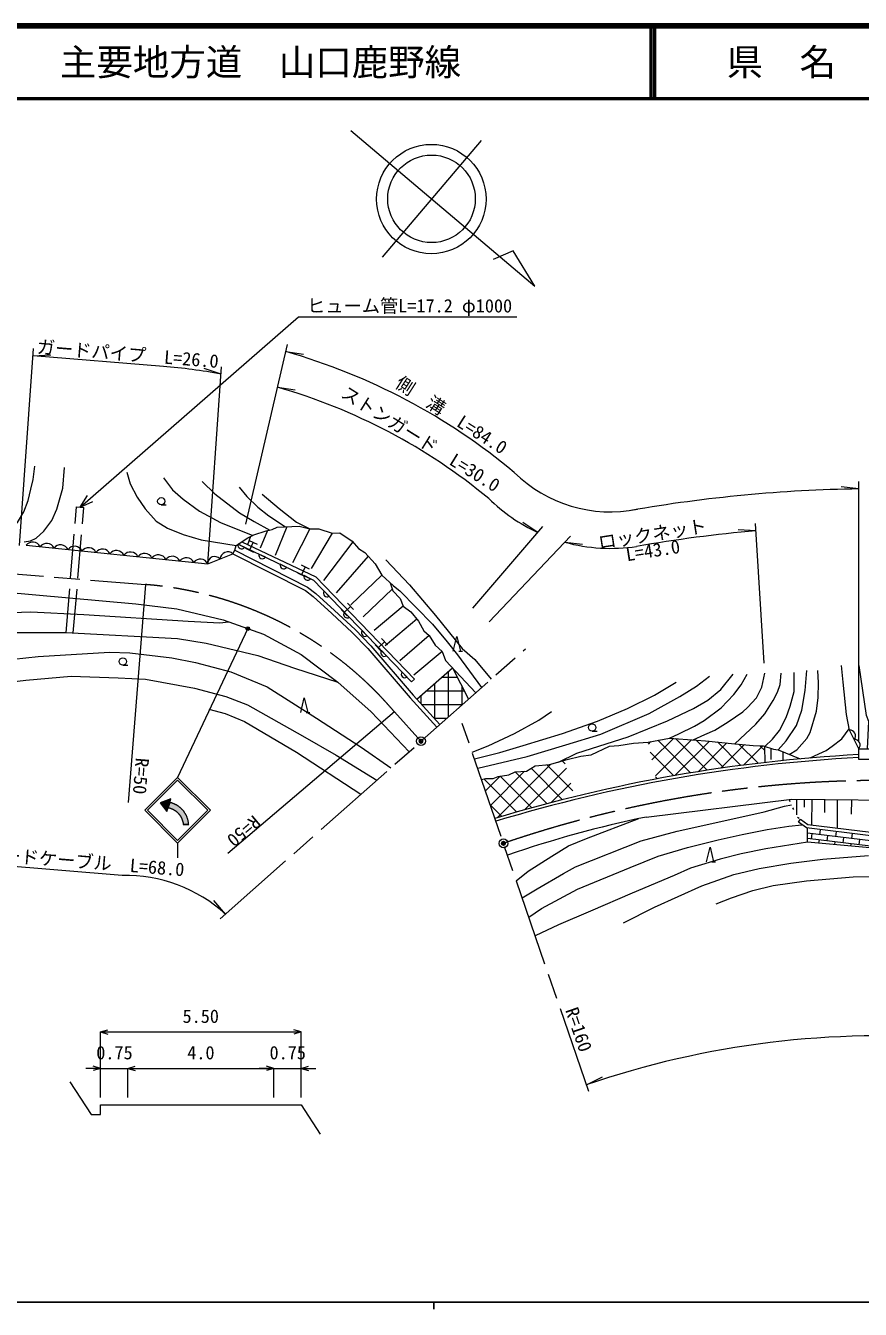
# Model space of a CAD drawing. Units: millimetres, scale not verified, with parts at other scales. Extents: x 40000 to 680000, y 20000 to 380000.
# Drawn here: x 212046 to 326456, y 204000 to 380000 of the extents above; entities that cross this region are included whole.
import ezdxf
from ezdxf.enums import TextEntityAlignment as Align

# ---------------------------------------------------------------- set-up
doc = ezdxf.new("R2010")
doc.units = ezdxf.units.MM
doc.header["$LTSCALE"] = 1000
doc.header["$PDMODE"] = 32
doc.header["$PDSIZE"] = 500
for name, pattern in [('CHAIN', [18.5, 12, -1.5, 3.5, -1.5]), ('DASHED', [7.5, 6, -1.5]), ('DOTTED', [1.75, 0.25, -1.5])]:
    doc.linetypes.add(name, pattern=pattern)
for name, color, linetype, lineweight in [('M-BGD', 7, 'Continuous', 13), ('M-BMK', 2, 'CHAIN', 13), ('M-BMK-SRVR', 3, 'Continuous', 13), ('M-STR-HTXT', 7, 'Continuous', 13), ('M-STR-STRC', 7, 'Continuous', 13), ('M-TTL', 2, 'Continuous', 140), ('M-TTL-BAND', 7, 'Continuous', 25), ('M-TTL-LINE', 7, 'Continuous', 50)]:
    doc.layers.add(name, color=color, linetype=linetype, lineweight=lineweight)
doc.layers.add('M-OTRS', color=6, linetype='Continuous')
doc.layers.add('M-TTL-TXT', color=7, linetype='Continuous')
doc.styles.add('ＭＳ ゴシック', font='')
doc.styles.get('ＭＳ ゴシック').set_extended_font_data('MS Gothic')

msp = doc.modelspace()

# ---------------------------------------------------------------- hatches: boundary and pattern name
at = {"layer": 'M-STR-HTXT'}
msp.add_hatch(color=256, dxfattribs=at).paths.add_polyline_path([(242708, 297451, -1), (242269, 297212, -1)])
at = {"layer": 'M-STR-STRC'}
for points in [[(231799, 273496), (231965, 274015), (230495, 273451), (231407, 272267), (231572, 272786), (231572, 272786)], [(231803, 273509), (231803, 273509), (231965, 274015), (230495, 273451), (231407, 272267), (231572, 272786), (231572, 272786)], [(233704, 272284), (233668, 272330), (233631, 272375), (233594, 272419), (233556, 272463), (233516, 272506), (233477, 272548), (233436, 272590), (233395, 272631), (233353, 272671), (233311, 272710), (233267, 272749), (233223, 272787), (233179, 272824), (233133, 272861), (233088, 272896), (233041, 272931), (232994, 272965), (232946, 272998), (232898, 273030), (232849, 273062), (232800, 273092), (232750, 273122), (232700, 273151), (232649, 273179), (232597, 273206), (232545, 273232), (232493, 273257), (232441, 273282), (232387, 273305), (232334, 273328), (232280, 273349), (232226, 273370), (232171, 273390), (232116, 273408), (232061, 273426), (232005, 273443), (231949, 273459), (231893, 273473), (231837, 273487), (231799, 273496), (231572, 272786), (231576, 272785), (231621, 272776), (231665, 272766), (231708, 272755), (231752, 272744), (231796, 272732), (231839, 272719), (231882, 272705), (231924, 272690), (231967, 272675), (232009, 272659), (232051, 272642), (232093, 272625), (232134, 272607), (232175, 272588), (232216, 272568), (232256, 272548), (232296, 272527), (232335, 272505), (232375, 272483), (232413, 272460), (232452, 272436), (232490, 272412), (232527, 272386), (232564, 272361), (232601, 272334), (232637, 272307), (232673, 272280), (232708, 272252), (232743, 272223), (232777, 272193), (232810, 272163), (232844, 272132), (232876, 272101), (232908, 272070), (232940, 272037), (232971, 272004), (233001, 271971), (233031, 271937), (233060, 271903), (233088, 271868), (233116, 271832), (233144, 271796), (233170, 271760), (233196, 271723), (233222, 271686), (233246, 271648), (233270, 271610), (233294, 271571), (233317, 271532), (233339, 271493), (233360, 271453), (233381, 271413), (233401, 271372), (233420, 271332), (233438, 271290), (233456, 271249), (233473, 271207), (233490, 271165), (233505, 271123), (233520, 271080), (233534, 271037), (233548, 270994), (233560, 270951), (233572, 270907), (233583, 270864), (233593, 270820), (233603, 270776), (233612, 270731), (233620, 270687), (233627, 270642), (233634, 270598), (233639, 270553), (233644, 270508), (233648, 270463), (234392, 270464), (234387, 270522), (234382, 270580), (234376, 270638), (234369, 270695), (234360, 270753), (234351, 270810), (234341, 270867), (234329, 270924), (234317, 270981), (234304, 271038), (234290, 271094), (234274, 271150), (234258, 271206), (234241, 271261), (234223, 271316), (234204, 271371), (234184, 271426), (234163, 271480), (234141, 271534), (234118, 271587), (234094, 271640), (234069, 271692), (234044, 271745), (234017, 271796), (233990, 271847), (233961, 271898), (233932, 271948), (233902, 271998), (233871, 272047), (233839, 272096), (233807, 272144), (233773, 272191), (233739, 272238)]]:
    msp.add_hatch(color=256, dxfattribs=at).paths.add_polyline_path(points)

# ---------------------------------------------------------------- linework, layer by layer
at = {"layer": 'M-BGD', "linetype": 'DASHED'}
for p, q in [((217578, 296814), (219031, 314021)), ((218577, 296759), (220027, 313937)), ((219031, 314021), (220027, 313937))]:
    msp.add_line(p, q, dxfattribs=at)
at = {"layer": 'M-BGD'}
for p, q in [((230635, 314287), (231301, 314287)), ((242496, 308866), (242905, 309989)), ((245214, 310786), (244189, 308362)), ((247825, 311301), (246224, 307370)), ((251012, 310997), (248619, 306373)), ((254072, 310440), (251176, 305561)), ((242055, 308466), (241160, 308891)), ((242187, 308348), (243271, 307834)), ((242701, 309432), (243785, 308918)), ((243243, 309175), (242729, 308091)), ((256899, 309213), (252859, 303937)), ((244908, 307112), (244013, 307537)), ((259013, 307249), (254585, 302217)), ((247822, 305730), (246926, 306154)), ((249294, 304975), (250379, 304461)), ((249809, 306059), (250893, 305545)), ((250351, 305802), (249837, 304718)), ((251103, 304172), (250208, 304597)), ((260869, 304659), (256636, 300586)), ((262305, 302762), (258286, 298934)), ((253638, 301765), (252951, 302479)), ((255298, 299968), (256130, 299103)), ((256579, 300368), (255714, 299535)), ((256407, 298887), (255720, 299601)), ((256163, 300800), (256995, 299935)), ((263774, 300415), (259819, 297078)), ((265659, 298615), (261346, 294988)), ((258857, 296342), (258170, 297056)), ((260822, 295958), (261654, 295093)), ((267364, 296404), (263340, 292933)), ((259958, 295126), (260790, 294261)), ((261238, 295525), (260374, 294693)), ((261494, 293601), (260807, 294315)), ((269132, 294185), (265276, 290954)), ((271406, 294258), (271906, 294258)), ((225367, 292321), (226033, 292321)), ((264311, 290674), (263624, 291388)), ((265654, 287673), (270572, 291935)), ((271244, 290625), (269060, 290625)), ((270000, 285224), (270000, 291440)), ((270572, 291935), (272762, 287668)), ((264944, 290016), (265340, 290397)), ((272206, 288750), (266897, 288750)), ((268125, 284940), (268125, 289815)), ((271875, 286883), (271875, 289396)), ((266250, 287013), (266250, 288190)), ((250493, 285841), (250993, 285841)), ((271866, 286875), (266375, 286875)), ((269747, 285000), (268071, 285000)), ((289702, 283281), (290368, 283281)), ((297414, 281504), (297753, 281843)), ((297892, 279331), (300831, 282269)), ((298370, 277157), (303310, 282097)), ((303171, 277540), (298697, 282015)), ((301041, 277176), (305773, 281908)), ((305458, 277905), (301114, 282249)), ((307768, 278247), (303964, 282051)), ((304228, 277711), (308181, 281665)), ((310099, 278568), (306869, 281797)), ((300907, 277152), (297656, 280403)), ((307356, 278188), (310600, 281432)), ((312456, 278862), (309814, 281504)), ((310430, 278610), (313084, 281264)), ((313371, 280599), (312687, 281282)), ((313428, 278978), (313350, 281188)), ((314216, 279381), (314237, 280903)), ((315858, 279243), (315872, 280434)), ((276692, 271389), (284051, 278748)), ((280434, 272479), (286171, 278216)), ((285629, 273869), (281319, 278179)), ((287071, 275079), (283493, 278657)), ((286005, 278797), (285608, 279194)), ((279367, 272176), (274830, 276713)), ((275073, 275073), (277110, 277110)), ((275751, 273100), (280431, 277780)), ((281436, 272759), (277089, 277106)), ((283523, 273324), (279148, 277699)), ((298663, 276745), (298403, 277005)), ((284075, 273469), (286762, 276156)), ((277316, 271576), (275730, 273161)), ((317709, 273919), (317689, 271808)), ((318764, 273909), (318754, 272854)), ((319819, 273899), (319787, 270415)), ((321561, 273883), (321545, 272141)), ((323303, 273867), (323268, 269994)), ((325240, 273850), (325222, 271913)), ((319236, 268064), (319207, 269982)), ((320925, 269069), (321009, 269764)), ((323109, 268805), (323193, 269499)), ((319749, 268506), (319833, 269201)), ((320786, 267918), (320841, 268374)), ((321933, 268242), (322017, 268937)), ((322977, 267711), (323025, 268110)), ((324117, 267977), (324201, 268672)), ((325168, 267504), (325209, 267845)), ((325293, 268540), (325377, 269235)), ((326301, 267713), (326385, 268408)), ((306102, 265346), (306602, 265346))]:
    msp.add_line(p, q, dxfattribs=at)
for points in [[(210268, 311134), (210926, 311884), (211781, 313356), (212373, 314911), (212774, 316438), (213057, 317767), (213310, 319625)], [(211837, 309238), (212713, 309360), (213505, 309726), (214545, 310700), (215648, 312175), (216296, 313703), (216773, 315308), (217124, 316604), (217366, 319436)], [(225897, 318762), (226353, 317197), (227324, 315361), (228426, 313742), (229940, 312085), (231505, 311126), (233634, 310250), (236099, 309519), (240897, 308711)], [(230957, 317992), (232184, 316344), (233643, 315080), (235880, 313442), (238743, 311874), (243163, 310112)], [(236254, 317509), (237992, 315807), (241342, 313187), (243368, 312008), (245512, 310846)], [(241308, 316741), (242354, 315452), (243892, 313990), (245388, 312801), (247664, 311295)], [(244481, 315769), (246773, 313808), (249175, 311919), (251012, 310997)], [(212104, 308760), (237003, 306216), (240464, 307588), (240713, 308078), (240897, 308711), (242511, 309800), (243300, 310177), (245021, 310746), (245857, 310916), (246515, 311252), (249516, 311365), (251012, 310997), (252241, 311035), (254072, 310440), (255110, 310452), (256797, 309331), (257657, 308334), (258515, 307789), (259957, 306226), (260869, 304659), (262444, 303198), (263347, 302516), (267797, 297949), (269804, 295540), (271246, 293722), (274551, 289250)], [(240713, 308078), (250679, 303029), (251801, 302150), (254368, 299803), (257192, 297214), (259350, 294961), (265170, 288208), (268816, 284176)], [(241162, 308890), (251505, 303981), (264944, 290016)], [(241691, 309247), (251832, 304435), (265340, 290397)], [(240464, 307588), (250382, 302562), (251446, 301730), (253996, 299398), (256807, 296821), (258942, 294591), (264758, 287844), (268404, 283811)], [(261407, 306756), (264681, 303346), (268246, 299139), (271885, 294618), (273616, 293078), (275839, 290390)], [(195102, 303594), (227130, 300714), (232759, 300031), (239129, 298531), (244652, 296560), (249806, 293785), (254814, 289973), (259402, 285917), (264599, 280445)], [(262014, 303597), (262394, 302504), (263395, 301470), (263774, 300415), (264836, 299651), (265885, 298330), (266629, 297013), (267364, 296404), (268200, 295056), (269132, 294185), (269600, 292975), (273746, 288539)], [(183824, 298277), (189872, 298648), (198492, 299118), (212753, 299620), (220023, 299288), (234333, 298374), (238675, 298110), (239841, 298277)], [(205028, 296771), (206238, 296799), (217555, 296815), (232868, 295982), (236766, 295355), (243867, 293661), (248880, 291902), (254814, 289973)], [(270656, 294258), (271156, 296258), (271656, 294258)], [(198782, 290727), (203360, 291924), (208678, 292978), (213755, 293499), (223528, 294110), (226305, 294025), (232102, 293309), (235338, 292702), (240188, 291418), (245167, 289343), (251914, 285032), (258055, 281091), (262090, 278225)], [(326245, 280867), (324974, 283411), (324559, 285550), (324107, 289975), (323877, 292261)], [(327420, 280867), (327604, 284601), (327326, 285407), (326287, 292270)], [(207784, 289751), (212053, 290259), (218261, 290789), (224721, 290594), (228464, 290419), (235169, 289189), (239505, 288038), (242431, 286891), (250013, 282650), (254616, 279978), (260187, 276541)], [(274006, 278181), (280803, 279807), (286097, 281384), (290876, 282872), (297510, 285715), (301730, 288024), (304022, 289440), (305792, 290829)], [(285061, 279037), (287617, 280247), (294634, 282499), (300042, 284679), (303592, 286394), (305557, 287541), (307322, 288989), (309005, 291071)], [(300301, 282306), (301570, 282927), (303709, 283964), (305073, 284730), (307369, 286483), (309126, 288296), (310131, 289630), (310934, 291099)], [(303564, 282079), (305149, 282810), (306534, 283424), (308330, 284571), (310361, 285926), (310984, 286498), (312236, 287841), (312968, 289294), (313347, 291211)], [(309268, 281555), (312116, 284229), (313351, 285643), (314493, 287453), (315091, 288601), (315457, 289687), (315618, 291223)], [(313350, 281188), (314440, 282162), (315397, 283368), (316304, 285145), (316859, 286677), (317371, 288731), (317379, 291332)], [(315190, 280714), (316306, 281942), (317690, 284027), (318457, 286150), (318901, 288852), (319119, 291603)], [(316719, 280087), (317740, 280692), (319133, 282251), (319574, 283070), (320465, 286010), (320684, 287879), (320739, 289891), (320620, 291575)], [(273555, 279493), (277032, 280331), (280236, 281303), (285616, 282954), (290450, 284645), (294560, 286401), (298227, 288225), (301228, 290007)], [(249743, 285841), (250243, 287841), (250743, 285841)], [(237142, 286272), (239382, 285685), (242039, 284598), (249159, 280392), (258008, 274613)], [(273245, 280394), (275447, 281259), (279056, 282943), (282374, 284800), (284144, 285988)], [(319574, 279594), (320773, 280143), (321780, 280640), (322619, 281196), (323904, 282237), (324937, 283598)], [(274536, 276637), (275057, 276773), (276126, 276759), (276834, 277066), (278286, 277297), (279152, 277700), (280679, 277795), (281905, 278530), (283829, 278684), (286292, 279390), (288141, 279842), (289540, 280045), (292075, 281193), (293357, 281301), (295343, 281613), (297356, 281771), (300301, 282306), (305222, 281964), (309268, 281555), (311767, 281325), (313119, 281263), (314543, 280805), (315190, 280714), (318216, 279474)], [(280108, 260420), (282143, 261673), (285747, 263777), (287427, 264665), (296429, 268231), (301356, 269559), (310609, 271618), (313291, 272200), (316072, 272979), (317019, 273150)], [(297090, 271489), (317074, 273925), (335306, 273757)], [(279301, 262767), (280924, 264081), (284149, 266145), (286465, 267528), (288909, 268574), (296105, 271281)], [(281024, 257754), (282773, 258968), (287693, 261609), (294904, 264574), (298734, 266111), (302749, 267326), (306957, 268377), (310251, 269124), (313687, 269778), (316678, 270259), (318446, 270447)], [(306717, 259597), (308789, 260424), (311714, 261437), (314490, 262095), (319068, 262745), (325459, 263314), (341100, 263354), (358597, 263522), (363516, 264247), (368754, 265447), (371726, 266448), (375516, 268318), (377085, 269483)], [(341715, 269365), (327875, 268228), (319218, 269275)], [(341876, 267510), (328255, 267212), (319236, 268064), (313500, 267115), (310131, 266471), (307252, 265733), (303196, 264507), (300949, 263488), (295167, 261060), (289471, 258614), (285097, 256738), (281899, 255207)], [(341775, 268668), (327862, 267524), (319229, 268569)], [(293979, 256991), (298238, 259147), (304748, 262050), (309121, 263625), (312604, 264442), (316912, 265164), (321324, 265732), (327596, 266205)], [(305352, 265346), (305852, 267346), (306352, 265346)], [(218117, 235182), (221010, 230727), (222310, 230727), (222310, 232027), (249810, 232027), (252408, 228027)]]:
    msp.add_lwpolyline(points, dxfattribs=at)
for points in [[(326245, 280867), (327745, 280867), (327745, 279367), (326245, 279367)], [(342737, 271116), (341654, 270063), (327889, 268931), (319077, 269998), (317969, 270786), (318259, 271194), (319264, 270479), (327898, 269434), (341525, 270554)]]:
    msp.add_lwpolyline(points, close=True, dxfattribs=at)
at = {"layer": 'M-BGD', "linetype": 'DOTTED'}
msp.add_lwpolyline([(316711, 273880), (317179, 272768), (317859, 271489), (318259, 271194)], dxfattribs=at)
at = {"layer": 'M-BGD'}
for centre in [(230635, 314787), (225367, 292821), (289702, 283781)]:
    msp.add_circle(centre, 500, dxfattribs=at)
for centre, radius, start, end in [((213003, 308086), 1124, 25.20429, 143.12623), ((214918, 307891), 1124, 25.20429, 143.12623), ((216833, 307695), 1124, 25.20429, 143.12623), ((218749, 307499), 1124, 25.20429, 143.12623), ((220664, 307303), 1124, 25.20429, 143.12623), ((222579, 307108), 1124, 25.20429, 143.12623), ((224495, 306912), 1124, 25.20429, 143.12623), ((241650, 308767), 505, 165.78446, 323.44266), ((226410, 306716), 1124, 25.20429, 143.12623), ((228325, 306520), 1124, 25.20429, 143.12623), ((230240, 306325), 1124, 25.20429, 143.12623), ((232156, 306129), 1124, 25.20429, 143.12623), ((234071, 305933), 1124, 25.20429, 143.12623), ((235986, 305738), 1124, 25.20429, 143.12623), ((237944, 306279), 943, 39.38664, 183.84736), ((239754, 306766), 1086, 49.12187, 174.11213), ((244503, 307413), 505, 165.78446, 323.44266), ((247416, 306030), 505, 165.78446, 323.44266), ((250698, 304473), 505, 165.78446, 323.44266), ((253365, 302190), 505, 145.06962, 302.72781), ((256134, 299312), 505, 145.06962, 302.72781), ((258584, 296767), 505, 145.06962, 302.72781), ((261221, 294026), 505, 145.06962, 302.72781), ((264038, 291099), 505, 145.06962, 302.72781), ((325018, 282638), 774, 319.81606, 93.29232), ((325654, 281367), 774, 319.81606, 93.29232), ((337544, 69507), 210855, 93.07194, 106.86489), ((337544, 69507), 210455, 93.07778, 106.8609), ((329344, 116510), 158300, 101.75648, 108.89045)]:
    msp.add_arc(centre, radius, start, end, dxfattribs=at)
at = {"layer": 'M-BMK'}
for p, q in [((184072, 306996), (228478, 303375)), ((238694, 257523), (280556, 294565)), ((262607, 285899), (266232, 281890)), ((289238, 233845), (271897, 284317))]:
    msp.add_line(p, q, dxfattribs=at)
for centre, radius, start, end in [((224495, 253534), 50000, 40.33822, 85.4301), ((329344, 116510), 160000, 85.12113, 108.8912)]:
    msp.add_arc(centre, radius, start, end, dxfattribs=at)
at = {"layer": 'M-BMK-SRVR'}
for p, q in [((256611, 365626), (281823, 344288)), ((274463, 364273), (260896, 348244)), ((278889, 349137), (276129, 347959)), ((281823, 344288), (278889, 349137))]:
    msp.add_line(p, q, dxfattribs=at)
for centre, radius in [((267652, 356226), 7500), ((267679, 356259), 6000), ((266232, 281890), 600), ((277541, 267891), 600)]:
    msp.add_circle(centre, radius, dxfattribs=at)
at = {"layer": 'M-OTRS'}
for p in [(266232, 281890), (266232, 281890), (277541, 267891), (277541, 267891)]:
    msp.add_point(p, dxfattribs=at)
at = {"layer": 'M-STR-HTXT'}
for p, q in [((219529, 313979), (249451, 340078)), ((249451, 340078), (279366, 340078)), ((242238, 311640), (247923, 336281)), ((211202, 308720), (213131, 335730)), ((213060, 334732), (215511, 334875)), ((230917, 333276), (213060, 334732)), ((247698, 335306), (250127, 334951)), ((238831, 332237), (236495, 332990)), ((237001, 306279), (238902, 333242)), ((246572, 330425), (248999, 330059)), ((326252, 281858), (326268, 317486)), ((219529, 313979), (220530, 315569)), ((326268, 316486), (323831, 316786)), ((219529, 313979), (221240, 314755)), ((282263, 310524), (280212, 311873)), ((313297, 292611), (312101, 311750)), ((273347, 300149), (282942, 311314)), ((275559, 298251), (286730, 310012)), ((312163, 310751), (309711, 310873)), ((285943, 309184), (288381, 308898)), ((228478, 303375), (226088, 273470)), ((242489, 297332), (232871, 276918)), ((262607, 285899), (239739, 266480)), ((225291, 263502), (205674, 265102)), ((239448, 258191), (237849, 260053)), ((222310, 242027), (223310, 242327)), ((222310, 233027), (222310, 242037)), ((222310, 242027), (249810, 242027)), ((222310, 242027), (223310, 241727)), ((249810, 242027), (248810, 242327)), ((249810, 242027), (248810, 241727)), ((249810, 233027), (249810, 242037)), ((222310, 237027), (220310, 237027)), ((222310, 237027), (221310, 237327)), ((222310, 237027), (221310, 236727)), ((222310, 237027), (226060, 237027)), ((226060, 237027), (227060, 237327)), ((226060, 237027), (227060, 237327)), ((226060, 233027), (226060, 237037)), ((226060, 237027), (228060, 237027)), ((226060, 237027), (227060, 236727)), ((226060, 237027), (246060, 237027)), ((226060, 237027), (227060, 236727)), ((246060, 237027), (244060, 237027)), ((246060, 237027), (245060, 237327)), ((246060, 237027), (245060, 237327)), ((246060, 237027), (245060, 236727)), ((246060, 237027), (245060, 236727)), ((246060, 233027), (246060, 237037)), ((246060, 237027), (249810, 237027)), ((249810, 237027), (250810, 237327)), ((249810, 237027), (251810, 237027)), ((249810, 237027), (250810, 236727)), ((288913, 234790), (291108, 235891))]:
    msp.add_line(p, q, dxfattribs=at)
msp.add_circle((242489, 297332), 250, dxfattribs=at)
for centre, radius, start, end in [((224495, 253534), 85000, 50.0974, 74.15859), ((224448, 253346), 80191, 79.66778, 85.37327), ((224448, 253346), 80191, 50.44112, 73.98539), ((292247, 332226), 18889, 225.55544, 281.15284), ((292247, 332226), 23889, 225.55544, 245.29489), ((329344, 116510), 200000, 90.88133, 99.88958), ((329335, 116551), 194958, 95.05307, 99.90927), ((292247, 332226), 23889, 254.6986, 278.51627), ((225623, 242866), 20639, 47.94548, 90.92317), ((329335, 116550), 124959, 85.13441, 108.89316)]:
    msp.add_arc(centre, radius, start, end, dxfattribs=at)
at = {"layer": 'M-STR-STRC'}
for p, q in [((228371, 272418), (232871, 276918)), ((228725, 272418), (232871, 276564)), ((237372, 272418), (232871, 276918)), ((237018, 272418), (232871, 276564)), ((231965, 274015), (230495, 273451)), ((230495, 273451), (231407, 272267)), ((231407, 272267), (231965, 274015)), ((228371, 272418), (232871, 267917)), ((228725, 272418), (232871, 268271)), ((232871, 268271), (237018, 272418)), ((232872, 267918), (237372, 272418)), ((234392, 270464), (233648, 270463)), ((232871, 267917), (232871, 265918))]:
    msp.add_line(p, q, dxfattribs=at)
for points in [[(231965, 274015), (230495, 273451), (231407, 272267)], [(231965, 274015), (230495, 273451), (231407, 272267)], [(231799, 273496), (231965, 274015), (230495, 273451), (231407, 272267), (231572, 272786)], [(231799, 273496), (231572, 272786), (231572, 272786), (231576, 272785), (231621, 272776), (231665, 272766), (231708, 272755), (231752, 272744), (231796, 272732), (231839, 272719), (231882, 272705), (231924, 272690), (231967, 272675), (232009, 272659), (232051, 272642), (232093, 272625), (232134, 272607), (232175, 272588), (232216, 272568), (232256, 272548), (232296, 272527), (232335, 272505), (232375, 272483), (232413, 272460), (232452, 272436), (232490, 272412), (232527, 272386), (232564, 272361), (232601, 272334), (232637, 272307), (232673, 272280), (232708, 272252), (232743, 272223), (232777, 272193), (232810, 272163), (232844, 272132), (232876, 272101), (232908, 272070), (232940, 272037), (232971, 272004), (233001, 271971), (233031, 271937), (233060, 271903), (233088, 271868), (233116, 271832), (233144, 271796), (233170, 271760), (233196, 271723), (233222, 271686), (233246, 271648), (233270, 271610), (233294, 271571), (233317, 271532), (233339, 271493), (233360, 271453), (233381, 271413), (233401, 271372), (233420, 271332), (233438, 271290), (233456, 271249), (233473, 271207), (233490, 271165), (233505, 271123), (233520, 271080), (233534, 271037), (233548, 270994), (233560, 270951), (233572, 270907), (233583, 270864), (233593, 270820), (233603, 270776), (233612, 270731), (233620, 270687), (233627, 270642), (233634, 270598), (233639, 270553), (233644, 270508), (233648, 270463), (233648, 270463), (234392, 270464), (234392, 270464), (234387, 270522), (234382, 270580), (234376, 270638), (234369, 270695), (234360, 270753), (234351, 270810), (234341, 270867), (234329, 270924), (234317, 270981), (234304, 271038), (234290, 271094), (234274, 271150), (234258, 271206), (234241, 271261), (234223, 271316), (234204, 271371), (234184, 271426), (234163, 271480), (234141, 271534), (234118, 271587), (234094, 271640), (234069, 271692), (234044, 271745), (234017, 271796), (233990, 271847), (233961, 271898), (233932, 271948), (233902, 271998), (233871, 272047), (233839, 272096), (233807, 272144), (233773, 272191), (233739, 272238), (233704, 272284), (233668, 272330), (233631, 272375), (233594, 272419), (233556, 272463), (233516, 272506), (233477, 272548), (233436, 272590), (233395, 272631), (233353, 272671), (233311, 272710), (233267, 272749), (233223, 272787), (233179, 272824), (233133, 272861), (233088, 272896), (233041, 272931), (232994, 272965), (232946, 272998), (232898, 273030), (232849, 273062), (232800, 273092), (232750, 273122), (232700, 273151), (232649, 273179), (232597, 273206), (232545, 273232), (232493, 273257), (232441, 273282), (232387, 273305), (232334, 273328), (232280, 273349), (232226, 273370), (232171, 273390), (232116, 273408), (232061, 273426), (232005, 273443), (231949, 273459), (231893, 273473), (231837, 273487)]]:
    msp.add_lwpolyline(points, close=True, dxfattribs=at)
at = {"layer": 'M-TTL'}
msp.add_line((680000, 380000), (40000, 380000), dxfattribs=at)
at = {"layer": 'M-TTL-BAND'}
for p, q in [((40000, 205000), (579000, 205000)), ((268000, 205000), (268000, 204000))]:
    msp.add_line(p, q, dxfattribs=at)
at = {"layer": 'M-TTL-LINE'}
for p, q in [((297750, 380000), (297750, 370000)), ((298250, 380000), (298250, 370000)), ((40000, 370000), (680000, 370000))]:
    msp.add_line(p, q, dxfattribs=at)

# ---------------------------------------------------------------- texts
at = {"layer": 'M-STR-HTXT', "style": 'ＭＳ ゴシック'}
msp.add_text('ヒューム管L=17.2 φ1000', height=1833, dxfattribs=at).set_placement((250616, 340128), align=Align.BOTTOM_LEFT)
for s, rotation, p in [('ガードパイプ\u3000L=26.0', 355.338, (225920, 333528)), ('側\u3000溝\u3000L=84.0', 327.448, (269620, 325384)), ('ストンガード\u3000L=30.0', 328.122, (265417, 322102)), ('ロックネット', 8.99, (298168, 308844)), ('ガードケーブル\u3000L=68.0', 355.338, (219977, 263936))]:
    msp.add_text(s, height=1833, rotation=rotation, dxfattribs=at).set_placement(p, align=Align.BOTTOM_CENTER)
msp.add_text('L=43.0', height=1833, rotation=8.99, dxfattribs=at).set_placement((297879, 308955), align=Align.TOP_CENTER)
for s, rotation, p in [('R=50', 265.43, (226587, 279709)), ('R=160', 288.961, (285461, 244839))]:
    msp.add_text(s, height=1833, rotation=rotation, dxfattribs=at).set_placement(p, align=Align.BOTTOM_LEFT)
msp.add_text('R=50', height=1833, rotation=220.338, dxfattribs=at).set_placement((244449, 270479), align=Align.TOP_LEFT)
for s, p in [('5.50', (236042, 244191)), ('0.75', (224218, 239191)), ('4.0', (236063, 239191)), ('0.75', (247968, 239191))]:
    msp.add_text(s, height=1833, dxfattribs=at).set_placement(p, align=Align.MIDDLE_CENTER)
at = {"layer": 'M-TTL-TXT', "style": 'ＭＳ ゴシック'}
msp.add_text('主要地方道\u3000山口鹿野線', height=3666, dxfattribs=at).set_placement((216734, 375000), align=Align.MIDDLE_LEFT)
msp.add_text('県\u3000名', height=3666, dxfattribs=at).set_placement((315625, 375000), align=Align.MIDDLE_CENTER)

doc.saveas('drawing.dxf')
